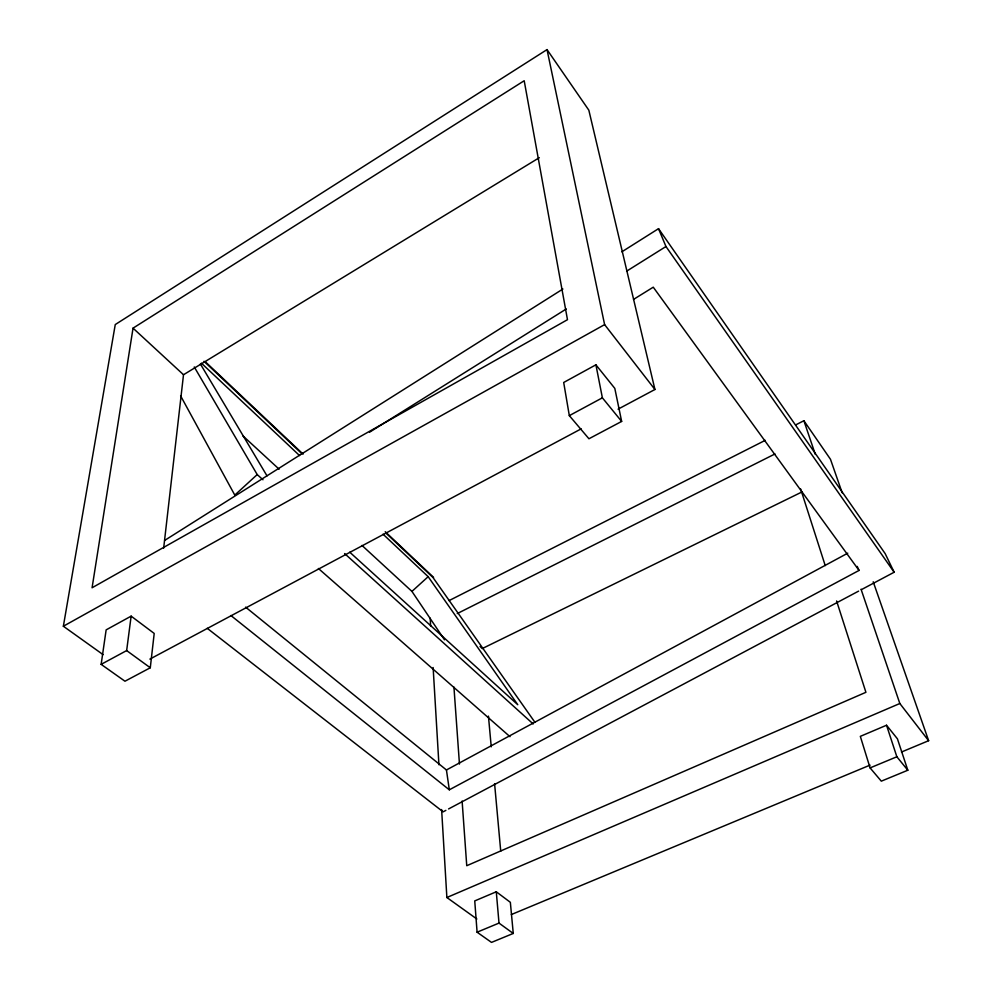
<?xml version="1.0" encoding="UTF-8"?>
<svg xmlns="http://www.w3.org/2000/svg" width="992" height="992" viewBox="0 0 992 992"><rect width="100%" height="100%" fill="white"/><g stroke="black" fill="none" stroke-linecap="round" stroke-linejoin="round"><path stroke-width="1.49" d="M163.668 548.117L183.508 374.74L539.313 157.678M150.288 667.765L154.206 633.442L131.142 616.144L106.144 629.87L101.147 664.355L124.967 681.219L150.288 667.765L126.654 650.578L131.142 616.144M133.04 328.154L92.082 587.76L567.474 319.697L524.198 80.736L133.04 328.154L183.508 374.74M103.094 654.633L63.364 626.237L115.258 324.558L547.026 49.6L588.839 110.186L654.931 389.496L618.066 409.163M194.271 366.966L257.213 474.573L234.794 495.095L180.606 395.858M444.515 639.803L411.94 591.406L428.16 576.674L383.036 534.18M164.66 540.417L562.898 289.032M621.848 251.819L658.527 228.668L885.174 553.623L894.152 572.235L861.341 589.67M369.545 432.214L566.283 308.971M626.622 271.176L665.967 246.524L658.527 228.668M633.528 299.41L653.257 287.184L859.047 570.425L449.314 789.806L230.9 615.524M63.364 626.237L604.612 324.62L547.026 49.6M595.907 364.82L563.692 382.478L569.321 415.636L588.938 438.762L621.649 421.426L614.804 388.38L595.907 364.82L602.38 397.817L621.649 421.426M101.147 664.355L126.654 650.578M245.594 607.129L446.437 769.978L847.763 553.176M569.321 415.636L602.38 397.817M149.879 659.11L581.213 428.842M445.854 810.39L443.114 811.84L207.241 628.308M448.582 808.939L858.613 591.12M449.054 600.619L765.241 440.336M795.609 424.936L803.892 420.732L830.478 459.284L842.183 492.826M457.25 613.577L774.963 453.964M802.069 491.908L482.286 648.557L480.066 646.511M441.614 809.534L446.871 897.512L899.831 703.514L928.636 740.702L901.48 752.023M886.538 725.239L860.324 736.362L870.083 767.907L881.305 781.163L907.816 770.238L897.425 738.829L886.538 725.239L896.855 756.772L907.816 770.238M496.285 891.783L474.746 900.91L477.09 932.195L491.511 942.4L513.261 933.447L510.347 902.311L496.285 891.783L499.001 923.093L513.261 933.447M511.326 914.562L870.046 765.117M870.083 767.907L896.855 756.772M477.09 932.195L499.001 923.093M446.871 897.512L476.854 919.001M318.395 568.478L509.987 736.672M257.213 474.573L262.967 479.768M344.608 553.548L533.175 723.962M349.742 552.184L517.762 704.717L428.16 576.674M242.792 435.761L279.124 469.191M361.993 545.439L411.94 591.406M201.413 363.171L299.559 455.576M205.245 361.671L303.106 454.125M385.218 531.7L433.591 577.394M204.017 361.299L301.655 453.48M385.814 532.952L432.946 577.456L535.01 722.412M604.612 324.62L654.931 389.496M665.967 246.524L894.152 572.235M200.396 363.977L266.997 475.85M857.212 566.407L859.047 570.425M873.208 581.771L928.636 740.702M803.892 420.732L815.325 454.435M861.056 589.236L899.831 703.514M800.643 488.969L825.232 565.589M836.591 600.954L865.917 692.304L466.748 865.718L462.111 801.028M446.437 769.978L449.314 789.806M488.436 716.112L491.238 746.827M494.586 783.668L500.737 851.223M453.939 687.059L459.457 764.063M430.181 618.14L430.64 625.853M433.132 667.529L438.935 764.77"/></g></svg>
